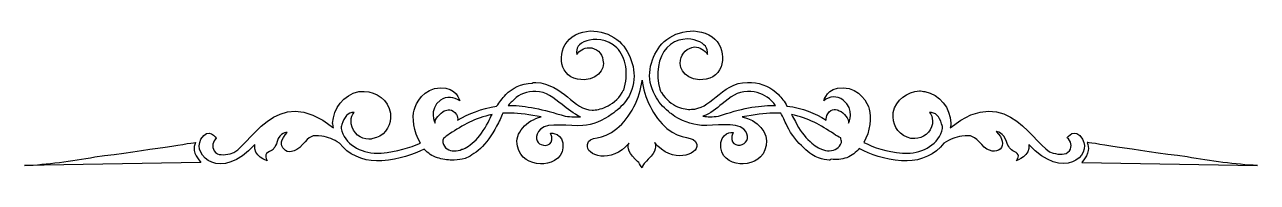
# Model space of a CAD drawing. Header units: centimetres. Extents: x -18.9 to 18.9, y -2.5 to 2.3.
import ezdxf

# ---------------------------------------------------------------- set-up
doc = ezdxf.new("R2010")
doc.units = ezdxf.units.CM
doc.header["$MEASUREMENT"] = 0
doc.layers.add('Layer 1', color=7, linetype='Continuous')

msp = doc.modelspace()

# ---------------------------------------------------------------- linework, layer by layer
at = {"layer": 'Layer 1'}
for points, knots in [([(-0.78909, -0.37436), (-0.62423, -0.25646), (-0.48294, -0.09157), (-0.36504, 0.09692), (-0.36504, 0.09692), (-0.08262, 0.63852), (-0.22383, 1.2041), (-0.52993, 1.62809), (-0.52993, 1.62809), (-0.83637, 2.02845), (-1.54316, 2.28761), (-2.10841, 1.9109), (-2.10841, 1.9109), (-2.57971, 1.58078), (-2.55603, 0.73279), (-1.94355, 0.61518), (-1.94355, 0.61518), (-1.35467, 0.52091), (-1.07188, 0.92128), (-1.1661, 1.20406), (-1.1661, 1.20406), (-1.18978, 1.41594), (-1.35467, 1.58077), (-1.59015, 1.58077), (-1.59015, 1.58077), (-1.75496, 1.58077), (-1.89654, 1.48653), (-1.96715, 1.36894), (-1.96715, 1.36894), (-1.96715, 1.36894), (-1.96715, 1.36894), (-1.96715, 1.36894), (-1.96715, 1.36894), (-1.99083, 1.58077), (-1.91987, 1.69872), (-1.66074, 1.79293), (-1.66074, 1.79293), (-1.44886, 1.86355), (-1.02489, 1.86355), (-0.74208, 1.58076), (-0.74208, 1.58076), (-0.45929, 1.29832), (-0.36502, 0.7564), (-0.52991, 0.2851), (-0.52991, 0.2851), (-0.55359, 0.26179), (-0.55359, 0.23811), (-0.57719, 0.21451), (-0.57719, 0.21451), (-0.69477, -0.02097), (-0.90697, -0.13887), (-1.07183, -0.23317), (-1.07183, -0.23317), (-1.23667, -0.30379), (-1.37824, -0.32744), (-1.49582, -0.32744), (-1.49582, -0.32744), (-1.77861, -0.32744), (-1.99078, -0.13887), (-2.24988, 0.0733), (-2.24988, 0.0733), (-2.48536, 0.26182), (-2.79148, 0.49729), (-3.21553, 0.52092), (-3.21553, 0.52092), (-3.26281, 0.52092), (-3.28644, 0.52092), (-3.3334, 0.49729), (-3.3334, 0.49729), (-3.66312, 0.47361), (-3.94596, 0.35608), (-4.13445, 0.14391), (-4.13445, 0.14391), (-4.25203, 0.02596), (-4.32297, -0.09157), (-4.41689, -0.20947), (-4.41689, -0.20947), (-4.88822, -0.28014), (-5.26522, -0.44495), (-5.61865, -0.63352), (-5.61865, -0.63352), (-5.59497, -0.58653), (-5.61865, -0.51562), (-5.64228, -0.46863), (-5.64228, -0.46863), (-5.78354, -0.25643), (-5.92475, -0.32742), (-6.01899, -0.35073), (-6.01899, -0.35073), (-6.13694, -0.42135), (-6.32543, -0.60986), (-6.30178, -0.72773), (-6.30178, -0.72773), (-6.30178, -0.72773), (-6.51395, -0.32742), (-6.13694, -0.02095), (-6.13694, -0.02095), (-5.9484, 0.09692), (-5.7126, 0.07332), (-5.54771, -0.04463), (-5.54771, -0.04463), (-5.54771, -0.04463), (-5.6423, 0.37939), (-6.13694, 0.35608), (-6.13694, 0.35608), (-6.65521, 0.3324), (-6.89071, -0.11525), (-6.93765, -0.32742), (-6.93765, -0.32742), (-7.00861, -0.53925), (-6.96133, -0.98689), (-6.74913, -1.34027), (-6.74913, -1.34027), (-7.0792, -1.4815), (-7.45591, -1.59946), (-7.95055, -1.64637), (-7.95055, -1.64637), (-7.99783, -1.64637), (-8.02146, -1.64637), (-8.06874, -1.64637), (-8.06874, -1.64637), (-8.58701, -1.64637), (-9.08167, -1.36395), (-9.1756, -0.89262), (-9.1756, -0.89262), (-9.1756, -0.86899), (-9.1756, -0.822), (-9.15229, -0.77472), (-9.15229, -0.77472), (-9.08167, -0.53924), (-8.96377, -0.39801), (-8.77523, -0.39801), (-8.77523, -0.39801), (-8.84582, -0.46863), (-8.8695, -0.5629), (-8.8695, -0.65714), (-8.8695, -0.65714), (-8.8695, -0.7041), (-8.8695, -0.72773), (-8.8695, -0.75141), (-8.8695, -0.75141), (-8.79891, -1.03391), (-8.58703, -1.22242), (-8.32755, -1.22242), (-8.32755, -1.22242), (-8.28061, -1.22242), (-8.23362, -1.22242), (-8.21002, -1.19908), (-8.21002, -1.19908), (-7.88024, -1.1518), (-7.66807, -0.86901), (-7.66807, -0.56292), (-7.66807, -0.56292), (-7.66807, -0.51564), (-7.66807, -0.46865), (-7.66807, -0.42134), (-7.66807, -0.42134), (-7.73866, -0.02095), (-8.09206, 0.23816), (-8.46883, 0.23816), (-8.46883, 0.23816), (-8.51611, 0.23816), (-8.56342, 0.23816), (-8.63401, 0.23816), (-8.63401, 0.23816), (-9.10531, 0.14392), (-9.41138, -0.28013), (-9.43506, -0.72773), (-9.43506, -0.72773), (-9.43506, -0.77472), (-9.41138, -0.822), (-9.41138, -0.86902), (-9.41138, -0.86902), (-11.20171, 0.59159), (-11.97913, -1.55217), (-12.56831, -1.67005), (-12.56831, -1.67005), (-12.75651, -1.69368), (-12.94505, -1.74067), (-13.06295, -1.57578), (-13.06295, -1.57578), (-13.13357, -1.45817), (-13.10989, -1.26968), (-12.99199, -1.19907), (-12.99199, -1.19907), (-12.99199, -1.19907), (-13.22779, -0.82201), (-13.46327, -1.22241), (-13.46327, -1.22241), (-13.74611, -1.71734), (-12.85079, -2.54173), (-11.81423, -1.38727), (-11.81423, -1.38727), (-11.88514, -1.74065), (-11.43717, -1.88223), (-11.43717, -1.88223), (-11.43717, -1.88223), (-11.48448, -1.78796), (-11.53176, -1.67003), (-11.36687, -1.59944), (-11.36687, -1.59944), (-11.24868, -1.55216), (-11.20169, -1.48149), (-11.13107, -1.29297), (-11.13107, -1.29297), (-11.06045, -1.0105), (-10.82497, -1.0105), (-10.82497, -1.0105), (-10.82497, -1.0105), (-11.01349, -1.22238), (-11.06045, -1.41087), (-10.9189, -1.52877), (-10.9189, -1.52877), (-10.82497, -1.64635), (-10.5892, -1.64635), (-10.3537, -1.38724), (-10.3537, -1.38724), (-10.14182, -1.12808), (-10.07091, -1.08114), (-9.76482, -1.12808), (-9.76482, -1.12808), (-9.57628, -1.15176), (-9.41139, -1.22235), (-9.22287, -1.34025), (-9.22287, -1.34025), (-8.96376, -1.69363), (-8.51609, -1.8822), (-8.09204, -1.8822), (-8.09204, -1.8822), (-8.09204, -1.8822), (-8.09204, -1.8822), (-8.09204, -1.8822), (-8.09204, -1.8822), (-8.02145, -1.8822), (-7.97414, -1.8822), (-7.9272, -1.8822), (-7.9272, -1.8822), (-7.38525, -1.83492), (-6.98489, -1.69363), (-6.63148, -1.52877), (-6.63148, -1.52877), (-6.51387, -1.64635), (-6.39568, -1.74065), (-6.23079, -1.78793), (-6.23079, -1.78793), (-6.08958, -1.83492), (-5.92469, -1.85855), (-5.78346, -1.85855), (-5.78346, -1.85855), (-5.75978, -1.85855), (-5.73613, -1.85855), (-5.73613, -1.85855), (-5.73613, -1.85855), (-5.7125, -1.85855), (-5.7125, -1.85855), (-5.7125, -1.85855), (-5.7125, -1.85855), (-5.59489, -1.85855), (-5.50062, -1.83492), (-5.38272, -1.81127), (-5.38272, -1.81127), (-5.26514, -1.76428), (-5.1003, -1.67004), (-4.91174, -1.50517), (-4.91174, -1.50517), (-4.7469, -1.34028), (-4.55836, -1.10478), (-4.41678, -0.82202), (-4.41678, -0.82202), (-4.34616, -0.68081), (-4.27557, -0.53923), (-4.22863, -0.42133), (-4.22863, -0.42133), (-4.13436, -0.42133), (-4.06374, -0.42133), (-3.99278, -0.42133), (-3.99278, -0.42133), (-3.71036, -0.42133), (-3.4039, -0.46861), (-3.05052, -0.53923), (-3.05052, -0.53923), (-3.4982, -0.6335), (-3.8752, -1.03387), (-3.78096, -1.43455), (-3.78096, -1.43455), (-3.68669, -1.81126), (-3.4039, -1.95284), (-3.07413, -1.97644), (-3.07413, -1.97644), (-2.81502, -1.97644), (-2.41466, -1.85854), (-2.39103, -1.48148), (-2.39103, -1.48148), (-2.34375, -1.0105), (-2.76806, -1.03386), (-2.76806, -1.03386), (-2.76806, -1.03386), (-2.62653, -1.36395), (-2.88564, -1.45815), (-3.05053, -1.38724), (-3.05053, -1.38724), (-3.21542, -1.34025), (-3.26273, -1.10474), (-3.07416, -0.91626), (-3.07416, -0.91626), (-2.83868, -0.68078), (-2.17889, -0.84564), (-1.7785, -0.79836), (-1.7785, -0.79836), (-1.49571, -0.79836), (-1.16596, -0.6571), (-0.88318, -0.44493), (-0.88318, -0.44493), (-0.86, -0.44498), (-0.78909, -0.37436), (-0.78909, -0.37436)], [0, 0, 0, 0, 0.0125, 0.0125, 0.0125, 0.0125, 0.025, 0.025, 0.025, 0.025, 0.0375, 0.0375, 0.0375, 0.0375, 0.05, 0.05, 0.05, 0.05, 0.0625, 0.0625, 0.0625, 0.0625, 0.075, 0.075, 0.075, 0.075, 0.0875, 0.0875, 0.0875, 0.0875, 0.1, 0.1, 0.1, 0.1, 0.1125, 0.1125, 0.1125, 0.1125, 0.125, 0.125, 0.125, 0.125, 0.1375, 0.1375, 0.1375, 0.1375, 0.15, 0.15, 0.15, 0.15, 0.1625, 0.1625, 0.1625, 0.1625, 0.175, 0.175, 0.175, 0.175, 0.1875, 0.1875, 0.1875, 0.1875, 0.2, 0.2, 0.2, 0.2, 0.2125, 0.2125, 0.2125, 0.2125, 0.225, 0.225, 0.225, 0.225, 0.2375, 0.2375, 0.2375, 0.2375, 0.25, 0.25, 0.25, 0.25, 0.2625, 0.2625, 0.2625, 0.2625, 0.275, 0.275, 0.275, 0.275, 0.2875, 0.2875, 0.2875, 0.2875, 0.3, 0.3, 0.3, 0.3, 0.3125, 0.3125, 0.3125, 0.3125, 0.325, 0.325, 0.325, 0.325, 0.3375, 0.3375, 0.3375, 0.3375, 0.35, 0.35, 0.35, 0.35, 0.3625, 0.3625, 0.3625, 0.3625, 0.375, 0.375, 0.375, 0.375, 0.3875, 0.3875, 0.3875, 0.3875, 0.4, 0.4, 0.4, 0.4, 0.4125, 0.4125, 0.4125, 0.4125, 0.425, 0.425, 0.425, 0.425, 0.4375, 0.4375, 0.4375, 0.4375, 0.45, 0.45, 0.45, 0.45, 0.4625, 0.4625, 0.4625, 0.4625, 0.475, 0.475, 0.475, 0.475, 0.4875, 0.4875, 0.4875, 0.4875, 0.5, 0.5, 0.5, 0.5, 0.5125, 0.5125, 0.5125, 0.5125, 0.525, 0.525, 0.525, 0.525, 0.5375, 0.5375, 0.5375, 0.5375, 0.55, 0.55, 0.55, 0.55, 0.5625, 0.5625, 0.5625, 0.5625, 0.575, 0.575, 0.575, 0.575, 0.5875, 0.5875, 0.5875, 0.5875, 0.6, 0.6, 0.6, 0.6, 0.6125, 0.6125, 0.6125, 0.6125, 0.625, 0.625, 0.625, 0.625, 0.6375, 0.6375, 0.6375, 0.6375, 0.65, 0.65, 0.65, 0.65, 0.6625, 0.6625, 0.6625, 0.6625, 0.675, 0.675, 0.675, 0.675, 0.6875, 0.6875, 0.6875, 0.6875, 0.7, 0.7, 0.7, 0.7, 0.7125, 0.7125, 0.7125, 0.7125, 0.725, 0.725, 0.725, 0.725, 0.7375, 0.7375, 0.7375, 0.7375, 0.75, 0.75, 0.75, 0.75, 0.7625, 0.7625, 0.7625, 0.7625, 0.775, 0.775, 0.775, 0.775, 0.7875, 0.7875, 0.7875, 0.7875, 0.8, 0.8, 0.8, 0.8, 0.8125, 0.8125, 0.8125, 0.8125, 0.825, 0.825, 0.825, 0.825, 0.8375, 0.8375, 0.8375, 0.8375, 0.85, 0.85, 0.85, 0.85, 0.8625, 0.8625, 0.8625, 0.8625, 0.875, 0.875, 0.875, 0.875, 0.8875, 0.8875, 0.8875, 0.8875, 0.9, 0.9, 0.9, 0.9, 0.9125, 0.9125, 0.9125, 0.9125, 0.925, 0.925, 0.925, 0.925, 0.9375, 0.9375, 0.9375, 0.9375, 0.95, 0.95, 0.95, 0.95, 0.9625, 0.9625, 0.9625, 0.9625, 0.975, 0.975, 0.975, 0.975, 1, 1, 1, 1]), ([(13.51068, -1.22243), (13.27491, -0.82204), (13.0394, -1.17544), (13.0394, -1.17544), (13.0394, -1.17544), (13.1573, -1.26971), (13.20426, -1.4346), (13.10999, -1.57583), (13.10999, -1.57583), (12.99212, -1.71738), (12.80392, -1.6937), (12.6154, -1.64642), (12.6154, -1.64642), (12.02652, -1.52884), (11.2724, 0.59156), (9.45847, -0.86905), (9.45847, -0.86905), (9.4821, -0.82206), (9.4821, -0.77478), (9.4821, -0.72776), (9.4821, -0.72776), (9.45847, -0.25646), (9.1524, 0.14388), (8.68107, 0.23813), (8.68107, 0.23813), (8.63413, 0.23813), (8.56346, 0.26181), (8.51618, 0.26181), (8.51618, 0.26181), (8.13949, 0.23813), (7.8094, -0.02098), (7.71515, -0.39801), (7.71515, -0.39801), (7.71515, -0.44495), (7.71515, -0.49225), (7.71515, -0.53924), (7.71515, -0.53924), (7.71515, -0.84568), (7.92732, -1.12812), (8.25707, -1.19906), (8.25707, -1.19906), (8.30435, -1.19906), (8.32769, -1.19906), (8.37497, -1.19906), (8.37497, -1.19906), (8.63413, -1.19906), (8.86961, -1.01052), (8.91689, -0.75138), (8.91689, -0.75138), (8.91689, -0.7277), (8.91689, -0.68079), (8.91689, -0.65711), (8.91689, -0.65711), (8.91689, -0.56287), (8.89321, -0.46859), (8.82262, -0.39798), (8.82262, -0.39798), (9.01082, -0.39798), (9.12872, -0.51559), (9.19931, -0.75136), (9.19931, -0.75136), (9.22299, -0.82198), (9.22299, -0.84563), (9.22299, -0.89259), (9.22299, -0.89259), (9.12872, -1.36392), (8.63411, -1.64634), (8.13947, -1.64634), (8.13947, -1.64634), (8.09219, -1.64634), (8.04523, -1.64634), (7.99789, -1.64634), (7.99789, -1.64634), (7.5033, -1.59943), (7.12625, -1.48148), (6.82012, -1.31662), (6.82012, -1.31662), (7.00866, -0.98684), (7.0556, -0.53919), (6.98498, -0.30372), (6.98498, -0.30372), (6.9377, -0.1152), (6.70219, 0.33244), (6.18393, 0.35612), (6.18393, 0.35612), (5.68934, 0.37943), (5.59505, -0.04459), (5.59505, -0.04459), (5.59505, -0.04459), (5.75994, 0.09696), (5.99544, 0.12027), (6.18393, -0.02091), (6.18393, -0.02091), (6.56101, -0.3037), (6.34882, -0.72769), (6.34882, -0.72769), (6.34882, -0.72769), (6.37245, -0.60982), (6.20759, -0.39797), (6.06603, -0.35069), (6.06603, -0.35069), (5.99541, -0.30373), (5.83055, -0.25642), (5.71292, -0.44493), (5.71292, -0.44493), (5.66564, -0.5156), (5.66564, -0.58651), (5.66564, -0.6335), (5.66564, -0.6335), (5.31226, -0.4213), (4.95886, -0.25642), (4.46422, -0.20945), (4.46422, -0.20945), (4.3936, -0.06822), (4.29938, 0.04966), (4.20511, 0.14393), (4.20511, 0.14393), (3.99291, 0.3561), (3.71044, 0.49731), (3.38038, 0.52093), (3.38038, 0.52093), (3.33344, 0.52093), (3.30976, 0.52093), (3.26285, 0.52093), (3.26285, 0.52093), (2.8388, 0.52093), (2.55602, 0.28513), (2.29688, 0.07331), (2.29688, 0.07331), (2.03772, -0.13886), (1.82558, -0.30375), (1.54313, -0.30375), (1.54313, -0.30375), (1.42523, -0.32743), (1.28397, -0.28012), (1.11914, -0.23313), (1.11914, -0.23313), (0.95391, -0.13886), (0.76571, -0.02093), (0.62418, 0.21455), (0.62418, 0.21455), (0.60082, 0.23818), (0.60082, 0.26183), (0.57722, 0.30882), (0.57722, 0.30882), (0.43564, 0.75644), (0.52994, 1.29836), (0.78905, 1.5808), (0.78905, 1.5808), (1.07184, 1.88727), (1.51949, 1.88727), (1.70803, 1.79297), (1.70803, 1.79297), (1.96714, 1.69875), (2.03775, 1.5808), (2.03775, 1.36898), (2.03775, 1.36898), (2.03775, 1.36898), (2.03775, 1.36898), (2.03775, 1.36898), (2.03775, 1.36898), (1.94351, 1.51019), (1.80227, 1.60446), (1.63738, 1.60446), (1.63738, 1.60446), (1.42524, 1.58078), (1.23667, 1.41594), (1.21307, 1.20409), (1.21307, 1.20409), (1.14248, 0.9213), (1.40159, 0.52094), (1.99081, 0.61521), (1.99081, 0.61521), (2.62663, 0.73279), (2.62663, 1.60446), (2.17898, 1.91093), (2.17898, 1.91093), (1.61378, 2.28764), (0.88332, 2.02846), (0.57722, 1.62809), (0.57722, 1.62809), (0.27075, 1.2274), (0.12954, 0.63855), (0.43564, 0.12026), (0.43564, 0.12026), (0.52991, -0.06823), (0.67146, -0.23312), (0.83633, -0.37433), (0.83633, -0.37433), (0.86001, -0.39801), (0.9306, -0.44495), (0.9306, -0.44495), (0.9306, -0.44495), (1.21307, -0.65715), (1.54314, -0.77473), (1.84926, -0.79838), (1.84926, -0.79838), (2.24995, -0.82201), (2.88579, -0.6808), (3.14492, -0.91628), (3.14492, -0.91628), (3.33346, -1.10477), (3.26287, -1.31665), (3.09798, -1.38726), (3.09798, -1.38726), (2.93312, -1.43454), (2.67393, -1.36395), (2.81519, -1.01052), (2.81519, -1.01052), (2.81519, -1.01052), (2.4148, -0.98687), (2.43813, -1.4815), (2.43813, -1.4815), (2.48541, -1.85856), (2.8621, -1.97646), (3.12128, -1.97646), (3.12128, -1.97646), (3.45135, -1.95283), (3.75744, -1.81128), (3.82806, -1.41089), (3.82806, -1.41089), (3.92233, -1.03389), (3.54562, -0.60986), (3.09794, -0.53925), (3.09794, -0.53925), (3.47465, -0.46863), (3.78104, -0.42135), (4.0402, -0.42135), (4.0402, -0.42135), (4.13447, -0.42135), (4.20509, -0.42135), (4.27568, -0.42135), (4.27568, -0.42135), (4.3463, -0.53925), (4.39358, -0.65715), (4.4642, -0.79841), (4.4642, -0.79841), (4.60546, -1.1048), (4.79398, -1.31668), (4.98247, -1.48151), (4.98247, -1.48151), (5.14736, -1.64637), (5.31225, -1.7643), (5.43015, -1.78795), (5.43015, -1.78795), (5.54773, -1.83494), (5.66563, -1.85857), (5.75993, -1.85857), (5.75993, -1.85857), (5.75993, -1.85857), (5.78358, -1.85857), (5.78358, -1.85857), (5.78358, -1.85857), (5.78358, -1.85857), (5.80692, -1.83494), (5.83057, -1.83494), (5.83057, -1.83494), (5.97212, -1.85857), (6.13696, -1.83494), (6.30185, -1.78795), (6.30185, -1.78795), (6.44314, -1.71733), (6.58435, -1.62309), (6.67862, -1.50516), (6.67862, -1.50516), (7.032, -1.69365), (7.43268, -1.83494), (7.97428, -1.88222), (7.97428, -1.88222), (8.02156, -1.88222), (8.09218, -1.88222), (8.13946, -1.88222), (8.13946, -1.88222), (8.13946, -1.88222), (8.13946, -1.88222), (8.13946, -1.88222), (8.13946, -1.88222), (8.56343, -1.88222), (9.01084, -1.69365), (9.26995, -1.34027), (9.26995, -1.34027), (9.45849, -1.2224), (9.62338, -1.15178), (9.81187, -1.1281), (9.81187, -1.1281), (10.11828, -1.08116), (10.18893, -1.1281), (10.42441, -1.38726), (10.42441, -1.38726), (10.63655, -1.62306), (10.87203, -1.62306), (10.98998, -1.52879), (10.98998, -1.52879), (11.10751, -1.38726), (11.08422, -1.19907), (10.87203, -0.9869), (10.87203, -0.9869), (10.87203, -0.9869), (11.10751, -1.01055), (11.17813, -1.293), (11.17813, -1.293), (11.24909, -1.45818), (11.29608, -1.5288), (11.41398, -1.59947), (11.41398, -1.59947), (11.60247, -1.67006), (11.55519, -1.78796), (11.48457, -1.88226), (11.48457, -1.88226), (11.48457, -1.88226), (11.93225, -1.71737), (11.86163, -1.3873), (11.86163, -1.3873), (12.92151, -2.51807), (13.81678, -1.71736), (13.51068, -1.22243)], [0, 0, 0, 0, 0.0125, 0.0125, 0.0125, 0.0125, 0.025, 0.025, 0.025, 0.025, 0.0375, 0.0375, 0.0375, 0.0375, 0.05, 0.05, 0.05, 0.05, 0.0625, 0.0625, 0.0625, 0.0625, 0.075, 0.075, 0.075, 0.075, 0.0875, 0.0875, 0.0875, 0.0875, 0.1, 0.1, 0.1, 0.1, 0.1125, 0.1125, 0.1125, 0.1125, 0.125, 0.125, 0.125, 0.125, 0.1375, 0.1375, 0.1375, 0.1375, 0.15, 0.15, 0.15, 0.15, 0.1625, 0.1625, 0.1625, 0.1625, 0.175, 0.175, 0.175, 0.175, 0.1875, 0.1875, 0.1875, 0.1875, 0.2, 0.2, 0.2, 0.2, 0.2125, 0.2125, 0.2125, 0.2125, 0.225, 0.225, 0.225, 0.225, 0.2375, 0.2375, 0.2375, 0.2375, 0.25, 0.25, 0.25, 0.25, 0.2625, 0.2625, 0.2625, 0.2625, 0.275, 0.275, 0.275, 0.275, 0.2875, 0.2875, 0.2875, 0.2875, 0.3, 0.3, 0.3, 0.3, 0.3125, 0.3125, 0.3125, 0.3125, 0.325, 0.325, 0.325, 0.325, 0.3375, 0.3375, 0.3375, 0.3375, 0.35, 0.35, 0.35, 0.35, 0.3625, 0.3625, 0.3625, 0.3625, 0.375, 0.375, 0.375, 0.375, 0.3875, 0.3875, 0.3875, 0.3875, 0.4, 0.4, 0.4, 0.4, 0.4125, 0.4125, 0.4125, 0.4125, 0.425, 0.425, 0.425, 0.425, 0.4375, 0.4375, 0.4375, 0.4375, 0.45, 0.45, 0.45, 0.45, 0.4625, 0.4625, 0.4625, 0.4625, 0.475, 0.475, 0.475, 0.475, 0.4875, 0.4875, 0.4875, 0.4875, 0.5, 0.5, 0.5, 0.5, 0.5125, 0.5125, 0.5125, 0.5125, 0.525, 0.525, 0.525, 0.525, 0.5375, 0.5375, 0.5375, 0.5375, 0.55, 0.55, 0.55, 0.55, 0.5625, 0.5625, 0.5625, 0.5625, 0.575, 0.575, 0.575, 0.575, 0.5875, 0.5875, 0.5875, 0.5875, 0.6, 0.6, 0.6, 0.6, 0.6125, 0.6125, 0.6125, 0.6125, 0.625, 0.625, 0.625, 0.625, 0.6375, 0.6375, 0.6375, 0.6375, 0.65, 0.65, 0.65, 0.65, 0.6625, 0.6625, 0.6625, 0.6625, 0.675, 0.675, 0.675, 0.675, 0.6875, 0.6875, 0.6875, 0.6875, 0.7, 0.7, 0.7, 0.7, 0.7125, 0.7125, 0.7125, 0.7125, 0.725, 0.725, 0.725, 0.725, 0.7375, 0.7375, 0.7375, 0.7375, 0.75, 0.75, 0.75, 0.75, 0.7625, 0.7625, 0.7625, 0.7625, 0.775, 0.775, 0.775, 0.775, 0.7875, 0.7875, 0.7875, 0.7875, 0.8, 0.8, 0.8, 0.8, 0.8125, 0.8125, 0.8125, 0.8125, 0.825, 0.825, 0.825, 0.825, 0.8375, 0.8375, 0.8375, 0.8375, 0.85, 0.85, 0.85, 0.85, 0.8625, 0.8625, 0.8625, 0.8625, 0.875, 0.875, 0.875, 0.875, 0.8875, 0.8875, 0.8875, 0.8875, 0.9, 0.9, 0.9, 0.9, 0.9125, 0.9125, 0.9125, 0.9125, 0.925, 0.925, 0.925, 0.925, 0.9375, 0.9375, 0.9375, 0.9375, 0.95, 0.95, 0.95, 0.95, 0.9625, 0.9625, 0.9625, 0.9625, 0.975, 0.975, 0.975, 0.975, 1, 1, 1, 1]), ([(0.78907, -0.89265), (0.38873, -0.53927), (0.08263, 0.07329), (0.0353, 0.59158), (0.0353, 0.59158), (0.0353, 0.59158), (0.0353, 0.5679), (0.0353, 0.5679), (0.0353, 0.5679), (-0.03529, 0.04961), (-0.31808, -0.56293), (-0.74207, -0.89265), (-0.74207, -0.89265), (-1.18975, -1.29302), (-1.59014, -1.08119), (-1.63742, -1.38729), (-1.63742, -1.38729), (-1.70804, -1.71736), (-0.90698, -1.99977), (-0.36501, -1.3403), (-0.36501, -1.3403), (-0.41232, -1.41092), (-0.43563, -1.57581), (-0.17652, -1.83497), (-0.17652, -1.83497), (-0.05894, -1.95287), (-0.05894, -1.92921), (-0.01163, -2.02346), (-0.01163, -2.02346), (-0.01163, -2.02346), (0.03528, -2.09408), (0.03528, -2.09408), (0.03528, -2.09408), (0.03528, -2.09408), (0.05896, -2.02346), (0.05896, -2.02346), (0.05896, -2.02346), (0.12958, -1.92919), (0.12958, -1.92919), (0.22385, -1.83497), (0.22385, -1.83497), (0.48296, -1.57581), (0.45933, -1.41092), (0.41234, -1.31668), (0.41234, -1.31668), (0.95394, -1.99978), (1.75499, -1.69368), (1.70806, -1.3873), (1.70806, -1.3873), (1.6374, -1.08119), (1.23672, -1.26971), (0.78907, -0.89265)], [0, 0, 0, 0, 0.07142857, 0.07142857, 0.07142857, 0.07142857, 0.14285714, 0.14285714, 0.14285714, 0.14285714, 0.21428571, 0.21428571, 0.21428571, 0.21428571, 0.28571429, 0.28571429, 0.28571429, 0.28571429, 0.35714286, 0.35714286, 0.35714286, 0.35714286, 0.42857143, 0.42857143, 0.42857143, 0.42857143, 0.5, 0.5, 0.5, 0.5, 0.57142857, 0.57142857, 0.57142857, 0.57142857, 0.64285714, 0.64285714, 0.64285714, 0.64285714, 0.71428571, 0.71428571, 0.71428571, 0.71428571, 0.78571429, 0.78571429, 0.78571429, 0.78571429, 0.85714286, 0.85714286, 0.85714286, 0.85714286, 1, 1, 1, 1]), ([(-2.32055, -0.51565), (-3.0037, -0.30377), (-3.54565, -0.18587), (-3.99295, -0.18587), (-3.99295, -0.18587), (-4.01663, -0.18587), (-4.04023, -0.18587), (-4.06391, -0.18587), (-4.06391, -0.18587), (-4.01663, -0.13888), (-3.99295, -0.0916), (-3.94604, -0.06826), (-3.94604, -0.06826), (-3.78115, 0.12023), (-3.59261, 0.21453), (-3.3098, 0.23813), (-3.3098, 0.23813), (-3.28649, 0.23813), (-3.23921, 0.23813), (-3.21558, 0.23813), (-3.21558, 0.23813), (-2.90948, 0.23813), (-2.67398, 0.04961), (-2.41482, -0.16221), (-2.41482, -0.16221), (-2.24993, -0.28016), (-2.06144, -0.445), (-1.84925, -0.53927), (-1.84925, -0.53927), (-1.96715, -0.53925), (-2.13204, -0.53925), (-2.32055, -0.51565)], [0, 0, 0, 0, 0.11111111, 0.11111111, 0.11111111, 0.11111111, 0.22222222, 0.22222222, 0.22222222, 0.22222222, 0.33333333, 0.33333333, 0.33333333, 0.33333333, 0.44444444, 0.44444444, 0.44444444, 0.44444444, 0.55555556, 0.55555556, 0.55555556, 0.55555556, 0.66666667, 0.66666667, 0.66666667, 0.66666667, 0.77777778, 0.77777778, 0.77777778, 0.77777778, 1, 1, 1, 1]), ([(4.04027, -0.18587), (3.59259, -0.18587), (3.05073, -0.28014), (2.36755, -0.51565), (2.36755, -0.51565), (2.17901, -0.53928), (2.03777, -0.53928), (1.89657, -0.51565), (1.89657, -0.51565), (2.13205, -0.44498), (2.29694, -0.28017), (2.48545, -0.13888), (2.48545, -0.13888), (2.72093, 0.07329), (2.95643, 0.23812), (3.2629, 0.23812), (3.2629, 0.23812), (3.30981, 0.23812), (3.33349, 0.23812), (3.35712, 0.23812), (3.35712, 0.23812), (3.63962, 0.21449), (3.82813, 0.12022), (3.99299, -0.04467), (3.99299, -0.04467), (4.04027, -0.09161), (4.08726, -0.13891), (4.11089, -0.1859), (4.11089, -0.1859), (4.08726, -0.18587), (4.06392, -0.18587), (4.04027, -0.18587)], [0, 0, 0, 0, 0.11111111, 0.11111111, 0.11111111, 0.11111111, 0.22222222, 0.22222222, 0.22222222, 0.22222222, 0.33333333, 0.33333333, 0.33333333, 0.33333333, 0.44444444, 0.44444444, 0.44444444, 0.44444444, 0.55555556, 0.55555556, 0.55555556, 0.55555556, 0.66666667, 0.66666667, 0.66666667, 0.66666667, 0.77777778, 0.77777778, 0.77777778, 0.77777778, 1, 1, 1, 1]), ([(-4.67643, -0.70414), (-4.79401, -0.93994), (-4.9589, -1.15182), (-5.10048, -1.29302), (-5.10048, -1.29302), (-5.26532, -1.4346), (-5.43018, -1.52882), (-5.47748, -1.52882), (-5.47748, -1.52882), (-5.54778, -1.57581), (-5.64237, -1.57581), (-5.71267, -1.57581), (-5.71267, -1.57581), (-5.87756, -1.57581), (-6.01908, -1.50519), (-6.06605, -1.31668), (-6.06605, -1.31668), (-6.06605, -1.26972), (-6.06605, -1.22241), (-6.04242, -1.1991), (-6.04242, -1.1991), (-5.99572, -1.15182), (-5.92481, -1.10483), (-5.85422, -1.05752), (-5.85422, -1.05752), (-5.45385, -0.79841), (-5.07679, -0.56293), (-4.5585, -0.46864), (-4.5585, -0.46864), (-4.6055, -0.53925), (-4.62915, -0.60986), (-4.67643, -0.70414)], [0, 0, 0, 0, 0.11111111, 0.11111111, 0.11111111, 0.11111111, 0.22222222, 0.22222222, 0.22222222, 0.22222222, 0.33333333, 0.33333333, 0.33333333, 0.33333333, 0.44444444, 0.44444444, 0.44444444, 0.44444444, 0.55555556, 0.55555556, 0.55555556, 0.55555556, 0.66666667, 0.66666667, 0.66666667, 0.66666667, 0.77777778, 0.77777778, 0.77777778, 0.77777778, 1, 1, 1, 1]), ([(5.75998, -1.57581), (5.68936, -1.57581), (5.59509, -1.55218), (5.5245, -1.52882), (5.5245, -1.52882), (5.47719, -1.50519), (5.3123, -1.43458), (5.17112, -1.29302), (5.17112, -1.29302), (5.00623, -1.12816), (4.84134, -0.93993), (4.72344, -0.68083), (4.72344, -0.68083), (4.67645, -0.60987), (4.65282, -0.53925), (4.60554, -0.46863), (4.60554, -0.46863), (5.12383, -0.5629), (5.50084, -0.79841), (5.9012, -1.05751), (5.9012, -1.05751), (5.97216, -1.10479), (6.04278, -1.15178), (6.1134, -1.17541), (6.1134, -1.17541), (6.1134, -1.2224), (6.13703, -1.26968), (6.13703, -1.31667), (6.13703, -1.31667), (6.06608, -1.50519), (5.94847, -1.5522), (5.75998, -1.57581)], [0, 0, 0, 0, 0.11111111, 0.11111111, 0.11111111, 0.11111111, 0.22222222, 0.22222222, 0.22222222, 0.22222222, 0.33333333, 0.33333333, 0.33333333, 0.33333333, 0.44444444, 0.44444444, 0.44444444, 0.44444444, 0.55555556, 0.55555556, 0.55555556, 0.55555556, 0.66666667, 0.66666667, 0.66666667, 0.66666667, 0.77777778, 0.77777778, 0.77777778, 0.77777778, 1, 1, 1, 1]), ([(-13.62829, -1.31667), (-13.62829, -1.31667), (-15.0889, -1.55218), (-16.7146, -1.76429), (-16.7146, -1.76429), (-17.42138, -1.88224), (-18.17484, -1.99977), (-18.85831, -2.02345), (-18.85831, -2.02345), (-18.85831, -2.02345), (-13.4634, -1.92918), (-13.4634, -1.92918), (-13.4634, -1.92918), (-13.72256, -1.62309), (-13.69891, -1.48153), (-13.62829, -1.31667)], [0, 0, 0, 0, 0.2, 0.2, 0.2, 0.2, 0.4, 0.4, 0.4, 0.4, 0.6, 0.6, 0.6, 0.6, 1, 1, 1, 1]), ([(13.65197, -1.31667), (13.65197, -1.31667), (15.08884, -1.55218), (16.71463, -1.76429), (16.71463, -1.76429), (17.42109, -1.88224), (18.19849, -1.99977), (18.85831, -2.02345), (18.85831, -2.02345), (18.85831, -2.02345), (13.48706, -1.92918), (13.48706, -1.92918), (13.48706, -1.92918), (13.74619, -1.62309), (13.69888, -1.48153), (13.65197, -1.31667)], [0, 0, 0, 0, 0.2, 0.2, 0.2, 0.2, 0.4, 0.4, 0.4, 0.4, 0.6, 0.6, 0.6, 0.6, 1, 1, 1, 1])]:
    msp.add_open_spline(points, degree=3, knots=knots, dxfattribs=at)

doc.saveas('drawing.dxf')
